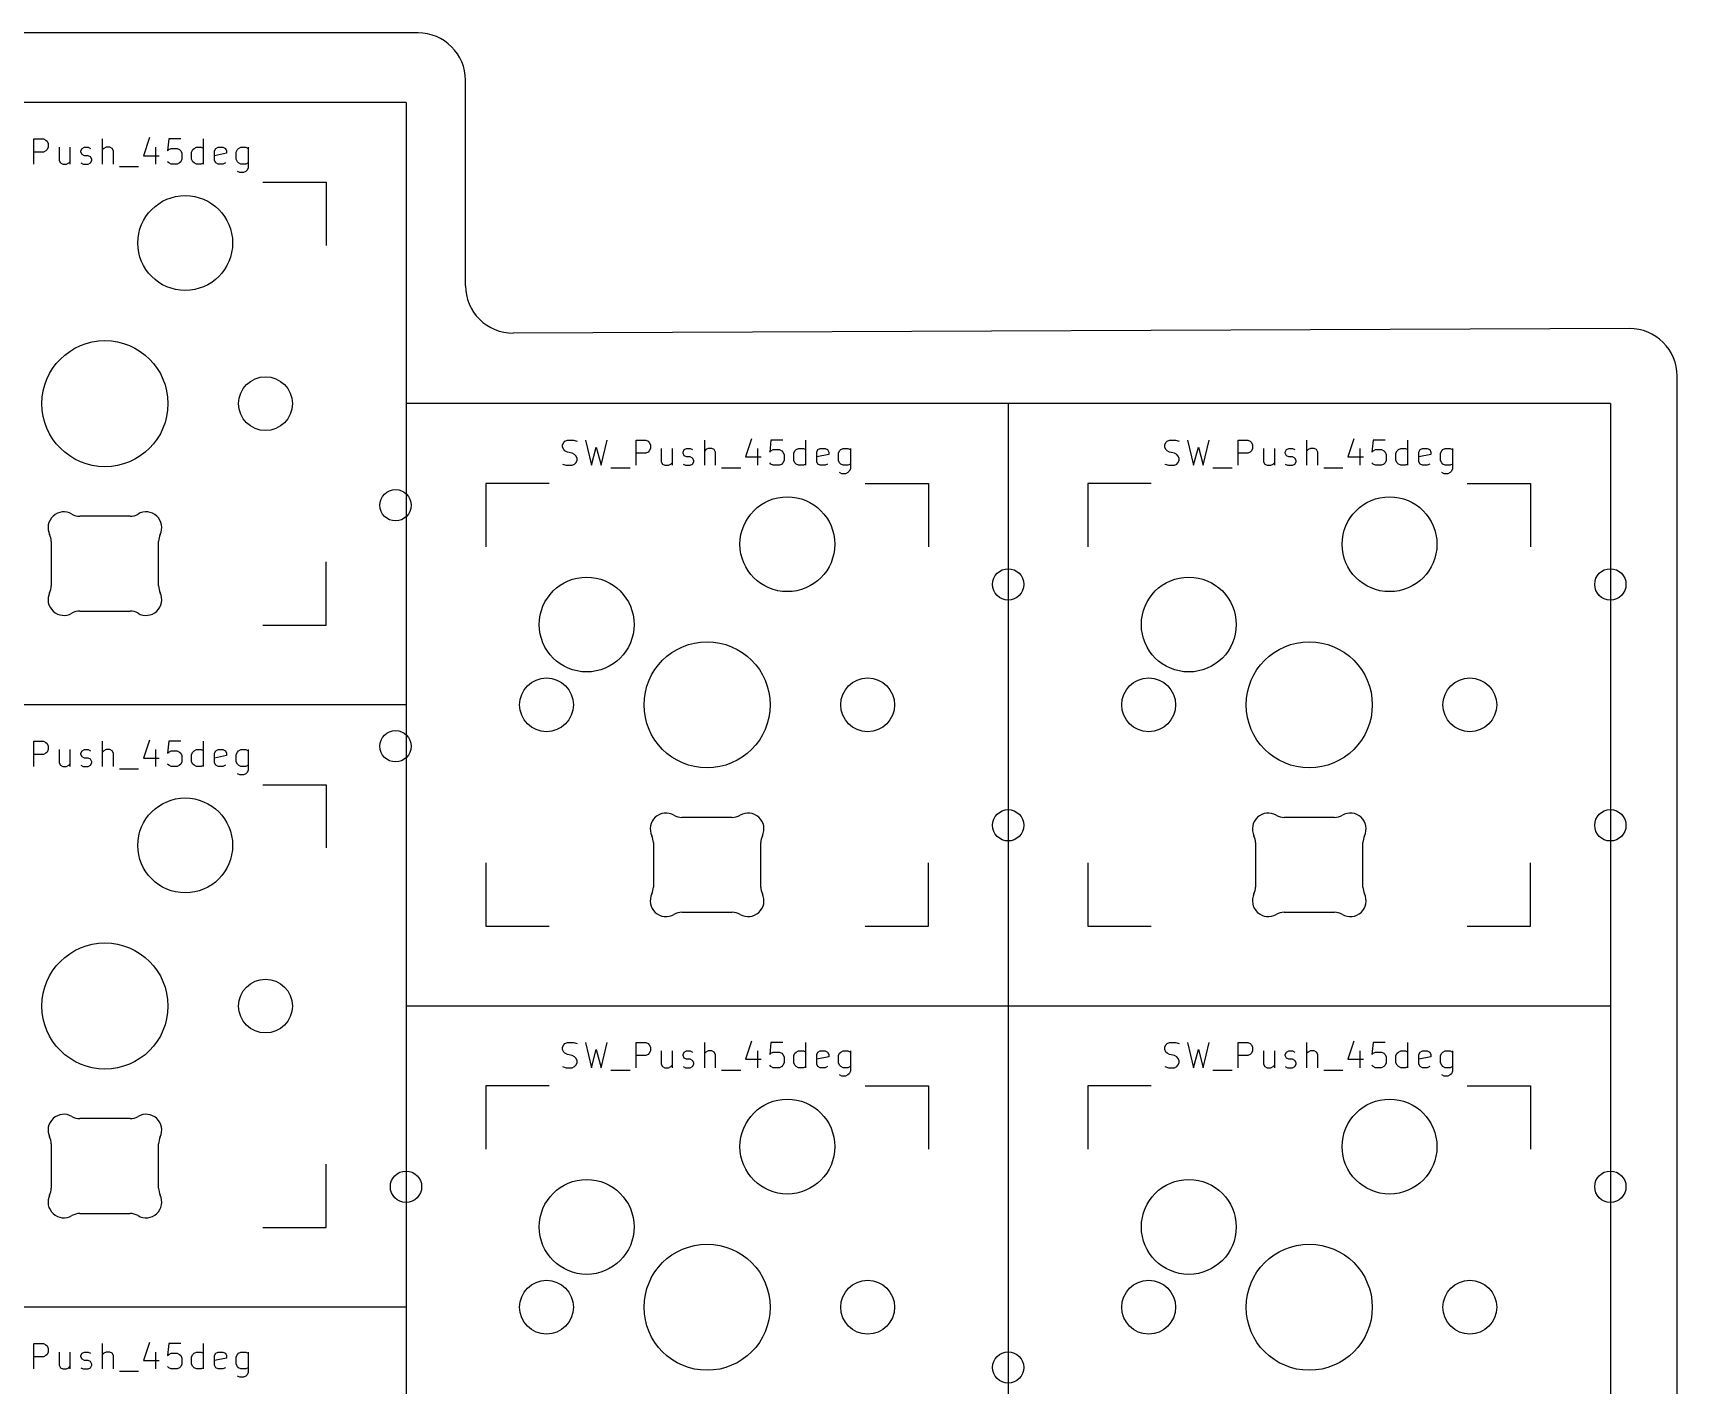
# Model space of a CAD drawing. Extents: x 9 to 292, y -476 to -359.
# Drawn here: x 240 to 292, y -408.4 to -365.7 of the extents above; entities that cross this region are included whole.
import ezdxf

# ---------------------------------------------------------------- set-up
doc = ezdxf.new("R2010")
doc.units = 0
doc.layers.add('BLACK', color=7, linetype='CONTINUOUS')

msp = doc.modelspace()

# ---------------------------------------------------------------- linework, layer by layer
at = {"layer": 'BLACK', "linetype": 'CONTINUOUS'}
for p, q in [((252.150135, -365.650112), (236.150135, -365.650111)), ((253.650135, -373.643985), (253.650135, -367.150111)), ((251.768885, -367.850112), (232.718885, -367.850112)), ((251.768885, -367.850112), (251.768885, -386.900112)), ((239.996265, -369.799907), (239.996265, -368.999907)), ((239.996265, -368.999907), (240.301027, -368.999907)), ((240.301027, -368.999907), (240.377217, -369.038002)), ((240.377217, -369.038002), (240.415312, -369.076097)), ((240.415312, -369.076097), (240.453408, -369.152288)), ((240.453408, -369.266573), (240.415312, -369.342764)), ((240.453408, -369.152288), (240.453408, -369.266573)), ((240.796265, -369.266573), (240.796265, -369.685621)), ((241.139122, -369.266573), (241.139122, -369.799907)), ((241.481979, -369.380859), (241.520075, -369.304669)), ((241.520075, -369.304669), (241.596265, -369.266573)), ((241.596265, -369.266573), (241.710551, -369.266573)), ((241.710551, -369.266573), (241.786741, -369.304669)), ((242.167694, -369.799907), (242.167694, -368.999907)), ((242.205789, -369.304669), (242.167694, -369.342764)), ((242.281979, -369.266573), (242.205789, -369.304669)), ((242.396265, -369.266573), (242.281979, -369.266573)), ((242.472456, -369.304669), (242.396265, -369.266573)), ((242.510551, -369.380859), (242.472456, -369.304669)), ((243.653409, -368.961812), (243.462932, -369.53324)), ((243.843885, -369.266573), (243.843885, -369.799907)), ((244.262933, -368.999907), (244.224837, -369.380859)), ((244.643885, -368.999907), (244.262933, -368.999907)), ((244.262933, -369.342764), (244.339123, -369.304669)), ((244.339123, -369.304669), (244.529599, -369.304669)), ((244.529599, -369.304669), (244.60579, -369.342764)), ((245.024838, -369.342764), (245.062933, -369.304669)), ((245.062933, -369.304669), (245.139123, -369.266573)), ((245.139123, -369.266573), (245.291504, -369.266573)), ((245.291504, -369.266573), (245.367695, -369.304669)), ((245.367695, -369.799907), (245.367695, -368.999907)), ((245.710552, -369.380859), (245.748648, -369.304669)), ((245.748648, -369.304669), (245.824838, -369.266573)), ((245.824838, -369.266573), (245.977219, -369.266573)), ((245.977219, -369.266573), (246.05341, -369.304669)), ((246.05341, -369.304669), (246.091505, -369.380859)), ((246.434362, -369.342764), (246.472457, -369.304669)), ((246.472457, -369.304669), (246.548647, -369.266573)), ((246.548647, -369.266573), (246.701028, -369.266573)), ((246.701028, -369.266573), (246.777219, -369.304669)), ((246.777219, -369.266573), (246.777219, -369.914192)), ((240.301027, -369.418954), (239.996265, -369.418954)), ((240.377217, -369.380859), (240.301027, -369.418954)), ((240.415312, -369.342764), (240.377217, -369.380859)), ((240.796265, -369.685621), (240.83436, -369.761812)), ((240.83436, -369.761812), (240.91055, -369.799907)), ((240.91055, -369.799907), (241.024836, -369.799907)), ((241.024836, -369.799907), (241.101027, -369.761812)), ((241.101027, -369.761812), (241.139122, -369.723716)), ((241.481979, -369.418954), (241.481979, -369.380859)), ((241.520075, -369.495145), (241.481979, -369.418954)), ((241.481979, -369.761812), (241.55817, -369.799907)), ((241.596265, -369.53324), (241.520075, -369.495145)), ((241.55817, -369.799907), (241.710551, -369.799907)), ((241.710551, -369.53324), (241.596265, -369.53324)), ((241.786741, -369.571335), (241.710551, -369.53324)), ((241.710551, -369.799907), (241.786741, -369.761812)), ((241.824837, -369.647526), (241.786741, -369.571335)), ((241.786741, -369.761812), (241.824837, -369.685621)), ((241.824837, -369.685621), (241.824837, -369.647526)), ((242.510551, -369.799907), (242.510551, -369.380859)), ((243.462932, -369.53324), (243.958171, -369.53324)), ((244.224837, -369.380859), (244.262933, -369.342764)), ((244.262933, -369.761812), (244.224837, -369.723716)), ((244.339123, -369.799907), (244.262933, -369.761812)), ((244.529599, -369.799907), (244.339123, -369.799907)), ((244.60579, -369.761812), (244.529599, -369.799907)), ((244.60579, -369.342764), (244.643885, -369.380859)), ((244.643885, -369.723716), (244.60579, -369.761812)), ((244.643885, -369.380859), (244.68198, -369.45705)), ((244.68198, -369.647526), (244.643885, -369.723716)), ((244.68198, -369.45705), (244.68198, -369.647526)), ((244.986742, -369.418954), (245.024838, -369.342764)), ((244.986742, -369.647526), (244.986742, -369.418954)), ((245.024838, -369.723716), (244.986742, -369.647526)), ((245.062933, -369.761812), (245.024838, -369.723716)), ((245.139123, -369.799907), (245.062933, -369.761812)), ((245.291504, -369.799907), (245.139123, -369.799907)), ((245.367695, -369.761812), (245.291504, -369.799907)), ((245.710552, -369.685621), (245.710552, -369.380859)), ((246.091505, -369.45705), (245.710552, -369.53324)), ((245.748648, -369.761812), (245.710552, -369.685621)), ((245.824838, -369.799907), (245.748648, -369.761812)), ((245.977219, -369.799907), (245.824838, -369.799907)), ((246.05341, -369.761812), (245.977219, -369.799907)), ((246.091505, -369.380859), (246.091505, -369.45705)), ((246.396266, -369.418954), (246.434362, -369.342764)), ((246.396266, -369.647526), (246.396266, -369.418954)), ((246.434362, -369.723716), (246.396266, -369.647526)), ((246.472457, -369.761812), (246.434362, -369.723716)), ((246.548647, -369.799907), (246.472457, -369.761812)), ((246.701028, -369.799907), (246.548647, -369.799907)), ((246.777219, -369.761812), (246.701028, -369.799907)), ((242.701028, -369.876097), (243.310551, -369.876097)), ((246.510552, -370.066573), (246.434362, -370.028478)), ((246.624838, -370.066573), (246.510552, -370.066573)), ((246.701028, -370.028478), (246.624838, -370.066573)), ((246.739124, -369.990383), (246.701028, -370.028478)), ((246.777219, -369.914192), (246.739124, -369.990383)), ((247.243884, -370.375112), (249.243885, -370.375112)), ((249.243885, -370.375112), (249.243885, -372.375113)), ((290.475271, -375), (255.156249, -375.143973)), ((291.981385, -454.150112), (291.981385, -376.499989)), ((251.768886, -377.375112), (251.768886, -396.425112)), ((270.818886, -377.375112), (251.768886, -377.375112)), ((270.818886, -377.375112), (270.818886, -396.425112)), ((270.818886, -377.375112), (270.818886, -396.425112)), ((289.868886, -377.375112), (270.818886, -377.375112)), ((289.868886, -377.375112), (289.868886, -396.425112)), ((256.722455, -378.677288), (256.760551, -378.601097)), ((256.722455, -378.753478), (256.722455, -378.677288)), ((256.760551, -378.601097), (256.798646, -378.563002)), ((256.798646, -378.563002), (256.874836, -378.524907)), ((256.874836, -378.524907), (257.065313, -378.524907)), ((257.065313, -378.524907), (257.179598, -378.563002)), ((257.446265, -378.524907), (257.636741, -379.324907)), ((257.941503, -379.324907), (258.13198, -378.524907)), ((259.046266, -379.324907), (259.046266, -378.524907)), ((259.046266, -378.524907), (259.351028, -378.524907)), ((259.351028, -378.524907), (259.427218, -378.563002)), ((259.427218, -378.563002), (259.465313, -378.601097)), ((259.465313, -378.601097), (259.503409, -378.677288)), ((259.503409, -378.677288), (259.503409, -378.791573)), ((261.217695, -379.324907), (261.217695, -378.524907)), ((262.70341, -378.486812), (262.512933, -379.05824)), ((263.312934, -378.524907), (263.274838, -378.905859)), ((263.693886, -378.524907), (263.312934, -378.524907)), ((264.417696, -379.324907), (264.417696, -378.524907)), ((275.772455, -378.677288), (275.810551, -378.601097)), ((275.772455, -378.753478), (275.772455, -378.677288)), ((275.810551, -378.601097), (275.848646, -378.563002)), ((275.848646, -378.563002), (275.924836, -378.524907)), ((275.924836, -378.524907), (276.115313, -378.524907)), ((276.115313, -378.524907), (276.229598, -378.563002)), ((276.496265, -378.524907), (276.686741, -379.324907)), ((276.991503, -379.324907), (277.18198, -378.524907)), ((278.096266, -379.324907), (278.096266, -378.524907)), ((278.096266, -378.524907), (278.401028, -378.524907)), ((278.401028, -378.524907), (278.477218, -378.563002)), ((278.477218, -378.563002), (278.515313, -378.601097)), ((278.515313, -378.601097), (278.553409, -378.677288)), ((278.553409, -378.677288), (278.553409, -378.791573)), ((280.267695, -379.324907), (280.267695, -378.524907)), ((281.75341, -378.486812), (281.562933, -379.05824)), ((282.362934, -378.524907), (282.324838, -378.905859)), ((282.743886, -378.524907), (282.362934, -378.524907)), ((283.467696, -379.324907), (283.467696, -378.524907)), ((256.760551, -378.829669), (256.722455, -378.753478)), ((256.798646, -378.867764), (256.760551, -378.829669)), ((256.874836, -378.905859), (256.798646, -378.867764)), ((257.027217, -378.943954), (256.874836, -378.905859)), ((257.103408, -378.98205), (257.027217, -378.943954)), ((257.141503, -379.020145), (257.103408, -378.98205)), ((257.179598, -379.096335), (257.141503, -379.020145)), ((257.141503, -379.248716), (257.179598, -379.172526)), ((257.179598, -379.172526), (257.179598, -379.096335)), ((257.636741, -379.324907), (257.789122, -378.753478)), ((257.789122, -378.753478), (257.941503, -379.324907)), ((259.351028, -378.943954), (259.046266, -378.943954)), ((259.427218, -378.905859), (259.351028, -378.943954)), ((259.465313, -378.867764), (259.427218, -378.905859)), ((259.503409, -378.791573), (259.465313, -378.867764)), ((259.846266, -378.791573), (259.846266, -379.210621)), ((260.189123, -378.791573), (260.189123, -379.324907)), ((260.53198, -378.905859), (260.570076, -378.829669)), ((260.53198, -378.943954), (260.53198, -378.905859)), ((260.570076, -379.020145), (260.53198, -378.943954)), ((260.570076, -378.829669), (260.646266, -378.791573)), ((260.646266, -379.05824), (260.570076, -379.020145)), ((260.646266, -378.791573), (260.760552, -378.791573)), ((260.760552, -379.05824), (260.646266, -379.05824)), ((260.760552, -378.791573), (260.836742, -378.829669)), ((260.836742, -379.096335), (260.760552, -379.05824)), ((260.874838, -379.172526), (260.836742, -379.096335)), ((260.874838, -379.210621), (260.874838, -379.172526)), ((261.25579, -378.829669), (261.217695, -378.867764)), ((261.33198, -378.791573), (261.25579, -378.829669)), ((261.446266, -378.791573), (261.33198, -378.791573)), ((261.522457, -378.829669), (261.446266, -378.791573)), ((261.560552, -378.905859), (261.522457, -378.829669)), ((261.560552, -379.324907), (261.560552, -378.905859)), ((262.512933, -379.05824), (263.008172, -379.05824)), ((262.893886, -378.791573), (262.893886, -379.324907)), ((263.274838, -378.905859), (263.312934, -378.867764)), ((263.312934, -378.867764), (263.389124, -378.829669)), ((263.389124, -378.829669), (263.5796, -378.829669)), ((263.5796, -378.829669), (263.655791, -378.867764)), ((263.655791, -378.867764), (263.693886, -378.905859)), ((263.693886, -378.905859), (263.731981, -378.98205)), ((263.731981, -379.172526), (263.693886, -379.248716)), ((263.731981, -378.98205), (263.731981, -379.172526)), ((264.036743, -378.943954), (264.074839, -378.867764)), ((264.036743, -379.172526), (264.036743, -378.943954)), ((264.074839, -379.248716), (264.036743, -379.172526)), ((264.074839, -378.867764), (264.112934, -378.829669)), ((264.112934, -378.829669), (264.189124, -378.791573)), ((264.189124, -378.791573), (264.341505, -378.791573)), ((264.341505, -378.791573), (264.417696, -378.829669)), ((264.760553, -378.905859), (264.798649, -378.829669)), ((264.760553, -379.210621), (264.760553, -378.905859)), ((265.141506, -378.98205), (264.760553, -379.05824)), ((264.798649, -378.829669), (264.874839, -378.791573)), ((264.874839, -378.791573), (265.02722, -378.791573)), ((265.02722, -378.791573), (265.103411, -378.829669)), ((265.103411, -378.829669), (265.141506, -378.905859)), ((265.141506, -378.905859), (265.141506, -378.98205)), ((265.446267, -378.943954), (265.484363, -378.867764)), ((265.446267, -379.172526), (265.446267, -378.943954)), ((265.484363, -379.248716), (265.446267, -379.172526)), ((265.484363, -378.867764), (265.522458, -378.829669)), ((265.522458, -378.829669), (265.598648, -378.791573)), ((265.598648, -378.791573), (265.751029, -378.791573)), ((265.751029, -378.791573), (265.82722, -378.829669)), ((265.82722, -378.791573), (265.82722, -379.439192)), ((275.810551, -378.829669), (275.772455, -378.753478)), ((275.848646, -378.867764), (275.810551, -378.829669)), ((275.924836, -378.905859), (275.848646, -378.867764)), ((276.077217, -378.943954), (275.924836, -378.905859)), ((276.153408, -378.98205), (276.077217, -378.943954)), ((276.191503, -379.020145), (276.153408, -378.98205)), ((276.229598, -379.096335), (276.191503, -379.020145)), ((276.191503, -379.248716), (276.229598, -379.172526)), ((276.229598, -379.172526), (276.229598, -379.096335)), ((276.686741, -379.324907), (276.839122, -378.753478)), ((276.839122, -378.753478), (276.991503, -379.324907)), ((278.401028, -378.943954), (278.096266, -378.943954)), ((278.477218, -378.905859), (278.401028, -378.943954)), ((278.515313, -378.867764), (278.477218, -378.905859)), ((278.553409, -378.791573), (278.515313, -378.867764)), ((278.896266, -378.791573), (278.896266, -379.210621)), ((279.239123, -378.791573), (279.239123, -379.324907)), ((279.58198, -378.905859), (279.620076, -378.829669)), ((279.58198, -378.943954), (279.58198, -378.905859)), ((279.620076, -379.020145), (279.58198, -378.943954)), ((279.620076, -378.829669), (279.696266, -378.791573)), ((279.696266, -379.05824), (279.620076, -379.020145)), ((279.696266, -378.791573), (279.810552, -378.791573)), ((279.810552, -379.05824), (279.696266, -379.05824)), ((279.810552, -378.791573), (279.886742, -378.829669)), ((279.886742, -379.096335), (279.810552, -379.05824)), ((279.924838, -379.172526), (279.886742, -379.096335)), ((279.924838, -379.210621), (279.924838, -379.172526)), ((280.30579, -378.829669), (280.267695, -378.867764)), ((280.38198, -378.791573), (280.30579, -378.829669)), ((280.496266, -378.791573), (280.38198, -378.791573)), ((280.572457, -378.829669), (280.496266, -378.791573)), ((280.610552, -378.905859), (280.572457, -378.829669)), ((280.610552, -379.324907), (280.610552, -378.905859)), ((281.562933, -379.05824), (282.058172, -379.05824)), ((281.943886, -378.791573), (281.943886, -379.324907)), ((282.324838, -378.905859), (282.362934, -378.867764)), ((282.362934, -378.867764), (282.439124, -378.829669)), ((282.439124, -378.829669), (282.6296, -378.829669)), ((282.6296, -378.829669), (282.705791, -378.867764)), ((282.705791, -378.867764), (282.743886, -378.905859)), ((282.743886, -378.905859), (282.781981, -378.98205)), ((282.781981, -379.172526), (282.743886, -379.248716)), ((282.781981, -378.98205), (282.781981, -379.172526)), ((283.086743, -378.943954), (283.124839, -378.867764)), ((283.086743, -379.172526), (283.086743, -378.943954)), ((283.124839, -379.248716), (283.086743, -379.172526)), ((283.124839, -378.867764), (283.162934, -378.829669)), ((283.162934, -378.829669), (283.239124, -378.791573)), ((283.239124, -378.791573), (283.391505, -378.791573)), ((283.391505, -378.791573), (283.467696, -378.829669)), ((283.810553, -378.905859), (283.848649, -378.829669)), ((283.810553, -379.210621), (283.810553, -378.905859)), ((284.191506, -378.98205), (283.810553, -379.05824)), ((283.848649, -378.829669), (283.924839, -378.791573)), ((283.924839, -378.791573), (284.07722, -378.791573)), ((284.07722, -378.791573), (284.153411, -378.829669)), ((284.153411, -378.829669), (284.191506, -378.905859)), ((284.191506, -378.905859), (284.191506, -378.98205)), ((284.496267, -378.943954), (284.534363, -378.867764)), ((284.496267, -379.172526), (284.496267, -378.943954)), ((284.534363, -379.248716), (284.496267, -379.172526)), ((284.534363, -378.867764), (284.572458, -378.829669)), ((284.572458, -378.829669), (284.648648, -378.791573)), ((284.648648, -378.791573), (284.801029, -378.791573)), ((284.801029, -378.791573), (284.87722, -378.829669)), ((284.87722, -378.791573), (284.87722, -379.439192)), ((256.722455, -379.286812), (256.836741, -379.324907)), ((256.836741, -379.324907), (257.027217, -379.324907)), ((257.027217, -379.324907), (257.103408, -379.286812)), ((257.103408, -379.286812), (257.141503, -379.248716)), ((258.246266, -379.401097), (258.855789, -379.401097)), ((259.846266, -379.210621), (259.884361, -379.286812)), ((259.884361, -379.286812), (259.960551, -379.324907)), ((259.960551, -379.324907), (260.074837, -379.324907)), ((260.074837, -379.324907), (260.151028, -379.286812)), ((260.151028, -379.286812), (260.189123, -379.248716)), ((260.53198, -379.286812), (260.608171, -379.324907)), ((260.608171, -379.324907), (260.760552, -379.324907)), ((260.760552, -379.324907), (260.836742, -379.286812)), ((260.836742, -379.286812), (260.874838, -379.210621)), ((261.751029, -379.401097), (262.360552, -379.401097)), ((263.312934, -379.286812), (263.274838, -379.248716)), ((263.389124, -379.324907), (263.312934, -379.286812)), ((263.5796, -379.324907), (263.389124, -379.324907)), ((263.655791, -379.286812), (263.5796, -379.324907)), ((263.693886, -379.248716), (263.655791, -379.286812)), ((264.112934, -379.286812), (264.074839, -379.248716)), ((264.189124, -379.324907), (264.112934, -379.286812)), ((264.341505, -379.324907), (264.189124, -379.324907)), ((264.417696, -379.286812), (264.341505, -379.324907)), ((264.798649, -379.286812), (264.760553, -379.210621)), ((264.874839, -379.324907), (264.798649, -379.286812)), ((265.02722, -379.324907), (264.874839, -379.324907)), ((265.103411, -379.286812), (265.02722, -379.324907)), ((265.522458, -379.286812), (265.484363, -379.248716)), ((265.560553, -379.591573), (265.484363, -379.553478)), ((265.598648, -379.324907), (265.522458, -379.286812)), ((265.674839, -379.591573), (265.560553, -379.591573)), ((265.751029, -379.324907), (265.598648, -379.324907)), ((265.751029, -379.553478), (265.674839, -379.591573)), ((265.82722, -379.286812), (265.751029, -379.324907)), ((265.789125, -379.515383), (265.751029, -379.553478)), ((265.82722, -379.439192), (265.789125, -379.515383)), ((275.772455, -379.286812), (275.886741, -379.324907)), ((275.886741, -379.324907), (276.077217, -379.324907)), ((276.077217, -379.324907), (276.153408, -379.286812)), ((276.153408, -379.286812), (276.191503, -379.248716)), ((277.296266, -379.401097), (277.905789, -379.401097)), ((278.896266, -379.210621), (278.934361, -379.286812)), ((278.934361, -379.286812), (279.010551, -379.324907)), ((279.010551, -379.324907), (279.124837, -379.324907)), ((279.124837, -379.324907), (279.201028, -379.286812)), ((279.201028, -379.286812), (279.239123, -379.248716)), ((279.58198, -379.286812), (279.658171, -379.324907)), ((279.658171, -379.324907), (279.810552, -379.324907)), ((279.810552, -379.324907), (279.886742, -379.286812)), ((279.886742, -379.286812), (279.924838, -379.210621)), ((280.801029, -379.401097), (281.410552, -379.401097)), ((282.362934, -379.286812), (282.324838, -379.248716)), ((282.439124, -379.324907), (282.362934, -379.286812)), ((282.6296, -379.324907), (282.439124, -379.324907)), ((282.705791, -379.286812), (282.6296, -379.324907)), ((282.743886, -379.248716), (282.705791, -379.286812)), ((283.162934, -379.286812), (283.124839, -379.248716)), ((283.239124, -379.324907), (283.162934, -379.286812)), ((283.391505, -379.324907), (283.239124, -379.324907)), ((283.467696, -379.286812), (283.391505, -379.324907)), ((283.848649, -379.286812), (283.810553, -379.210621)), ((283.924839, -379.324907), (283.848649, -379.286812)), ((284.07722, -379.324907), (283.924839, -379.324907)), ((284.153411, -379.286812), (284.07722, -379.324907)), ((284.572458, -379.286812), (284.534363, -379.248716)), ((284.610553, -379.591573), (284.534363, -379.553478)), ((284.648648, -379.324907), (284.572458, -379.286812)), ((284.724839, -379.591573), (284.610553, -379.591573)), ((284.801029, -379.324907), (284.648648, -379.324907)), ((284.801029, -379.553478), (284.724839, -379.591573)), ((284.87722, -379.286812), (284.801029, -379.324907)), ((284.839125, -379.515383), (284.801029, -379.553478)), ((284.87722, -379.439192), (284.839125, -379.515383)), ((254.293886, -379.900112), (254.293886, -381.900113)), ((256.293887, -379.900112), (254.293886, -379.900112)), ((266.293885, -379.900112), (268.293886, -379.900112)), ((268.293886, -379.900112), (268.293886, -381.900113)), ((273.343886, -379.900112), (273.343886, -381.900113)), ((275.343887, -379.900112), (273.343886, -379.900112)), ((285.343885, -379.900112), (287.343886, -379.900112)), ((287.343886, -379.900112), (287.343886, -381.900113)), ((243.038338, -380.935113), (241.449434, -380.935113)), ((240.543887, -381.732271), (240.543887, -383.137955)), ((243.943885, -383.137955), (243.943885, -381.732271)), ((249.243885, -384.375112), (249.243885, -382.375111)), ((241.449433, -383.935112), (243.038338, -383.935112)), ((247.243884, -384.375112), (249.243885, -384.375112)), ((251.768885, -386.900112), (232.718885, -386.900112)), ((251.768886, -386.900112), (232.718886, -386.900112)), ((251.768886, -386.900112), (251.768886, -405.950112)), ((243.65341, -388.011812), (243.462933, -388.58324)), ((239.996266, -388.849907), (239.996266, -388.049907)), ((239.996266, -388.049907), (240.301028, -388.049907)), ((240.301028, -388.468954), (239.996266, -388.468954)), ((240.301028, -388.049907), (240.377218, -388.088002)), ((240.377218, -388.430859), (240.301028, -388.468954)), ((240.377218, -388.088002), (240.415313, -388.126097)), ((240.415313, -388.392764), (240.377218, -388.430859)), ((240.415313, -388.126097), (240.453409, -388.202288)), ((240.453409, -388.316573), (240.415313, -388.392764)), ((240.453409, -388.202288), (240.453409, -388.316573)), ((240.796266, -388.316573), (240.796266, -388.735621)), ((241.139123, -388.316573), (241.139123, -388.849907)), ((241.48198, -388.430859), (241.520076, -388.354669)), ((241.48198, -388.468954), (241.48198, -388.430859)), ((241.520076, -388.545145), (241.48198, -388.468954)), ((241.520076, -388.354669), (241.596266, -388.316573)), ((241.596266, -388.58324), (241.520076, -388.545145)), ((241.596266, -388.316573), (241.710552, -388.316573)), ((241.710552, -388.316573), (241.786742, -388.354669)), ((242.167695, -388.849907), (242.167695, -388.049907)), ((242.20579, -388.354669), (242.167695, -388.392764)), ((242.28198, -388.316573), (242.20579, -388.354669)), ((242.396266, -388.316573), (242.28198, -388.316573)), ((242.472457, -388.354669), (242.396266, -388.316573)), ((242.510552, -388.430859), (242.472457, -388.354669)), ((242.510552, -388.849907), (242.510552, -388.430859)), ((243.843886, -388.316573), (243.843886, -388.849907)), ((244.262934, -388.049907), (244.224838, -388.430859)), ((244.224838, -388.430859), (244.262934, -388.392764)), ((244.643886, -388.049907), (244.262934, -388.049907)), ((244.262934, -388.392764), (244.339124, -388.354669)), ((244.339124, -388.354669), (244.5296, -388.354669)), ((244.5296, -388.354669), (244.605791, -388.392764)), ((244.605791, -388.392764), (244.643886, -388.430859)), ((244.643886, -388.430859), (244.681981, -388.50705)), ((244.681981, -388.50705), (244.681981, -388.697526)), ((244.986743, -388.468954), (245.024839, -388.392764)), ((244.986743, -388.697526), (244.986743, -388.468954)), ((245.024839, -388.392764), (245.062934, -388.354669)), ((245.062934, -388.354669), (245.139124, -388.316573)), ((245.139124, -388.316573), (245.291505, -388.316573)), ((245.291505, -388.316573), (245.367696, -388.354669)), ((245.367696, -388.849907), (245.367696, -388.049907)), ((245.710553, -388.430859), (245.748649, -388.354669)), ((245.710553, -388.735621), (245.710553, -388.430859)), ((246.091506, -388.50705), (245.710553, -388.58324)), ((245.748649, -388.354669), (245.824839, -388.316573)), ((245.824839, -388.316573), (245.97722, -388.316573)), ((245.97722, -388.316573), (246.053411, -388.354669)), ((246.053411, -388.354669), (246.091506, -388.430859)), ((246.091506, -388.430859), (246.091506, -388.50705)), ((246.396267, -388.468954), (246.434363, -388.392764)), ((246.396267, -388.697526), (246.396267, -388.468954)), ((246.434363, -388.392764), (246.472458, -388.354669)), ((246.472458, -388.354669), (246.548648, -388.316573)), ((246.548648, -388.316573), (246.701029, -388.316573)), ((246.701029, -388.316573), (246.77722, -388.354669)), ((246.77722, -388.316573), (246.77722, -388.964192)), ((240.796266, -388.735621), (240.834361, -388.811812)), ((240.834361, -388.811812), (240.910551, -388.849907)), ((240.910551, -388.849907), (241.024837, -388.849907)), ((241.024837, -388.849907), (241.101028, -388.811812)), ((241.101028, -388.811812), (241.139123, -388.773716)), ((241.48198, -388.811812), (241.558171, -388.849907)), ((241.558171, -388.849907), (241.710552, -388.849907)), ((241.710552, -388.58324), (241.596266, -388.58324)), ((241.786742, -388.621335), (241.710552, -388.58324)), ((241.710552, -388.849907), (241.786742, -388.811812)), ((241.824838, -388.697526), (241.786742, -388.621335)), ((241.786742, -388.811812), (241.824838, -388.735621)), ((241.824838, -388.735621), (241.824838, -388.697526)), ((242.701029, -388.926097), (243.310552, -388.926097)), ((243.462933, -388.58324), (243.958172, -388.58324)), ((244.262934, -388.811812), (244.224838, -388.773716)), ((244.339124, -388.849907), (244.262934, -388.811812)), ((244.5296, -388.849907), (244.339124, -388.849907)), ((244.605791, -388.811812), (244.5296, -388.849907)), ((244.643886, -388.773716), (244.605791, -388.811812)), ((244.681981, -388.697526), (244.643886, -388.773716)), ((245.024839, -388.773716), (244.986743, -388.697526)), ((245.062934, -388.811812), (245.024839, -388.773716)), ((245.139124, -388.849907), (245.062934, -388.811812)), ((245.291505, -388.849907), (245.139124, -388.849907)), ((245.367696, -388.811812), (245.291505, -388.849907)), ((245.748649, -388.811812), (245.710553, -388.735621)), ((245.824839, -388.849907), (245.748649, -388.811812)), ((245.97722, -388.849907), (245.824839, -388.849907)), ((246.053411, -388.811812), (245.97722, -388.849907)), ((246.434363, -388.773716), (246.396267, -388.697526)), ((246.472458, -388.811812), (246.434363, -388.773716)), ((246.510553, -389.116573), (246.434363, -389.078478)), ((246.548648, -388.849907), (246.472458, -388.811812)), ((246.701029, -388.849907), (246.548648, -388.849907)), ((246.701029, -389.078478), (246.624839, -389.116573)), ((246.77722, -388.811812), (246.701029, -388.849907)), ((246.739125, -389.040383), (246.701029, -389.078478)), ((246.77722, -388.964192), (246.739125, -389.040383)), ((246.624839, -389.116573), (246.510553, -389.116573)), ((247.243885, -389.425112), (249.243886, -389.425112)), ((249.243886, -389.425112), (249.243886, -391.425113)), ((262.088337, -390.460113), (260.499433, -390.460113)), ((281.138337, -390.460113), (279.549433, -390.460113)), ((259.593886, -391.257271), (259.593886, -392.662955)), ((262.993884, -392.662955), (262.993884, -391.257271)), ((278.643886, -391.257271), (278.643886, -392.662955)), ((282.043884, -392.662955), (282.043884, -391.257271)), ((254.293886, -391.900111), (254.293886, -393.900112)), ((268.293886, -393.900112), (268.293886, -391.900111)), ((273.343886, -391.900111), (273.343886, -393.900112)), ((287.343886, -393.900112), (287.343886, -391.900111)), ((260.499432, -393.460112), (262.088337, -393.460112)), ((279.549432, -393.460112), (281.138337, -393.460112)), ((254.293886, -393.900112), (256.293887, -393.900112)), ((266.293885, -393.900112), (268.293886, -393.900112)), ((273.343886, -393.900112), (275.343887, -393.900112)), ((285.343885, -393.900112), (287.343886, -393.900112)), ((251.768885, -396.425112), (251.768885, -415.475112)), ((270.818885, -396.425112), (251.768885, -396.425112)), ((270.818886, -396.425112), (251.768886, -396.425112)), ((270.818885, -396.425112), (270.818885, -415.475112)), ((270.818886, -396.425111), (270.818886, -415.475111)), ((289.868886, -396.425111), (270.818886, -396.425111)), ((289.868886, -396.425112), (270.818886, -396.425112)), ((289.868886, -396.425111), (289.868886, -415.475111)), ((256.722454, -397.727288), (256.76055, -397.651097)), ((256.722454, -397.803478), (256.722454, -397.727288)), ((256.76055, -397.879669), (256.722454, -397.803478)), ((256.76055, -397.651097), (256.798645, -397.613002)), ((256.798645, -397.917764), (256.76055, -397.879669)), ((256.798645, -397.613002), (256.874835, -397.574907)), ((256.874835, -397.955859), (256.798645, -397.917764)), ((256.874835, -397.574907), (257.065312, -397.574907)), ((257.065312, -397.574907), (257.179597, -397.613002)), ((257.446264, -397.574907), (257.63674, -398.374907)), ((257.63674, -398.374907), (257.789121, -397.803478)), ((257.789121, -397.803478), (257.941502, -398.374907)), ((257.941502, -398.374907), (258.131979, -397.574907)), ((259.046265, -398.374907), (259.046265, -397.574907)), ((259.046265, -397.574907), (259.351027, -397.574907)), ((259.351027, -397.574907), (259.427217, -397.613002)), ((259.427217, -397.613002), (259.465312, -397.651097)), ((259.465312, -397.917764), (259.427217, -397.955859)), ((259.465312, -397.651097), (259.503408, -397.727288)), ((259.503408, -397.841573), (259.465312, -397.917764)), ((259.503408, -397.727288), (259.503408, -397.841573)), ((259.846265, -397.841573), (259.846265, -398.260621)), ((260.189122, -397.841573), (260.189122, -398.374907)), ((260.531979, -397.955859), (260.570075, -397.879669)), ((260.570075, -397.879669), (260.646265, -397.841573)), ((260.646265, -397.841573), (260.760551, -397.841573)), ((260.760551, -397.841573), (260.836741, -397.879669)), ((261.217694, -398.374907), (261.217694, -397.574907)), ((261.255789, -397.879669), (261.217694, -397.917764)), ((261.331979, -397.841573), (261.255789, -397.879669)), ((261.446265, -397.841573), (261.331979, -397.841573)), ((261.522456, -397.879669), (261.446265, -397.841573)), ((261.560551, -397.955859), (261.522456, -397.879669)), ((262.703409, -397.536812), (262.512932, -398.10824)), ((262.893885, -397.841573), (262.893885, -398.374907)), ((263.312933, -397.574907), (263.274837, -397.955859)), ((263.274837, -397.955859), (263.312933, -397.917764)), ((263.693885, -397.574907), (263.312933, -397.574907)), ((263.312933, -397.917764), (263.389123, -397.879669)), ((263.389123, -397.879669), (263.579599, -397.879669)), ((263.579599, -397.879669), (263.65579, -397.917764)), ((263.65579, -397.917764), (263.693885, -397.955859)), ((264.036742, -397.993954), (264.074838, -397.917764)), ((264.074838, -397.917764), (264.112933, -397.879669)), ((264.112933, -397.879669), (264.189123, -397.841573)), ((264.189123, -397.841573), (264.341504, -397.841573)), ((264.341504, -397.841573), (264.417695, -397.879669)), ((264.417695, -398.374907), (264.417695, -397.574907)), ((264.760552, -397.955859), (264.798648, -397.879669)), ((264.798648, -397.879669), (264.874838, -397.841573)), ((264.874838, -397.841573), (265.027219, -397.841573)), ((265.027219, -397.841573), (265.10341, -397.879669)), ((265.10341, -397.879669), (265.141505, -397.955859)), ((265.446266, -397.993954), (265.484362, -397.917764)), ((265.484362, -397.917764), (265.522457, -397.879669)), ((265.522457, -397.879669), (265.598647, -397.841573)), ((265.598647, -397.841573), (265.751028, -397.841573)), ((265.751028, -397.841573), (265.827219, -397.879669)), ((265.827219, -397.841573), (265.827219, -398.489192)), ((275.772455, -397.727287), (275.810551, -397.651096)), ((275.772455, -397.803477), (275.772455, -397.727287)), ((275.810551, -397.879668), (275.772455, -397.803477)), ((275.810551, -397.651096), (275.848646, -397.613001)), ((275.848646, -397.917763), (275.810551, -397.879668)), ((275.848646, -397.613001), (275.924836, -397.574906)), ((275.924836, -397.955858), (275.848646, -397.917763)), ((275.924836, -397.574906), (276.115313, -397.574906)), ((276.115313, -397.574906), (276.229598, -397.613001)), ((276.496265, -397.574906), (276.686741, -398.374906)), ((276.686741, -398.374906), (276.839122, -397.803477)), ((276.839122, -397.803477), (276.991503, -398.374906)), ((276.991503, -398.374906), (277.18198, -397.574906)), ((278.096266, -398.374906), (278.096266, -397.574906)), ((278.096266, -397.574906), (278.401028, -397.574906)), ((278.401028, -397.574906), (278.477218, -397.613001)), ((278.477218, -397.613001), (278.515313, -397.651096)), ((278.515313, -397.917763), (278.477218, -397.955858)), ((278.515313, -397.651096), (278.553409, -397.727287)), ((278.553409, -397.841572), (278.515313, -397.917763)), ((278.553409, -397.727287), (278.553409, -397.841572)), ((278.896266, -397.841572), (278.896266, -398.26062)), ((279.239123, -397.841572), (279.239123, -398.374906)), ((279.58198, -397.955858), (279.620076, -397.879668)), ((279.620076, -397.879668), (279.696266, -397.841572)), ((279.696266, -397.841572), (279.810552, -397.841572)), ((279.810552, -397.841572), (279.886742, -397.879668)), ((280.267695, -398.374906), (280.267695, -397.574906)), ((280.30579, -397.879668), (280.267695, -397.917763)), ((280.38198, -397.841572), (280.30579, -397.879668)), ((280.496266, -397.841572), (280.38198, -397.841572)), ((280.572457, -397.879668), (280.496266, -397.841572)), ((280.610552, -397.955858), (280.572457, -397.879668)), ((281.75341, -397.536811), (281.562933, -398.108239)), ((281.943886, -397.841572), (281.943886, -398.374906)), ((282.362934, -397.574906), (282.324838, -397.955858)), ((282.324838, -397.955858), (282.362934, -397.917763)), ((282.743886, -397.574906), (282.362934, -397.574906)), ((282.362934, -397.917763), (282.439124, -397.879668)), ((282.439124, -397.879668), (282.6296, -397.879668)), ((282.6296, -397.879668), (282.705791, -397.917763)), ((282.705791, -397.917763), (282.743886, -397.955858)), ((283.086743, -397.993953), (283.124839, -397.917763)), ((283.124839, -397.917763), (283.162934, -397.879668)), ((283.162934, -397.879668), (283.239124, -397.841572)), ((283.239124, -397.841572), (283.391505, -397.841572)), ((283.391505, -397.841572), (283.467696, -397.879668)), ((283.467696, -398.374906), (283.467696, -397.574906)), ((283.810553, -397.955858), (283.848649, -397.879668)), ((283.848649, -397.879668), (283.924839, -397.841572)), ((283.924839, -397.841572), (284.07722, -397.841572)), ((284.07722, -397.841572), (284.153411, -397.879668)), ((284.153411, -397.879668), (284.191506, -397.955858)), ((284.496267, -397.993953), (284.534363, -397.917763)), ((284.534363, -397.917763), (284.572458, -397.879668)), ((284.572458, -397.879668), (284.648648, -397.841572)), ((284.648648, -397.841572), (284.801029, -397.841572)), ((284.801029, -397.841572), (284.87722, -397.879668)), ((284.87722, -397.841572), (284.87722, -398.489191)), ((256.722454, -398.336812), (256.83674, -398.374907)), ((256.83674, -398.374907), (257.027216, -398.374907)), ((257.027216, -397.993954), (256.874835, -397.955859)), ((257.103407, -398.03205), (257.027216, -397.993954)), ((257.027216, -398.374907), (257.103407, -398.336812)), ((257.141502, -398.070145), (257.103407, -398.03205)), ((257.103407, -398.336812), (257.141502, -398.298716)), ((257.179597, -398.146335), (257.141502, -398.070145)), ((257.141502, -398.298716), (257.179597, -398.222526)), ((257.179597, -398.222526), (257.179597, -398.146335)), ((259.351027, -397.993954), (259.046265, -397.993954)), ((259.427217, -397.955859), (259.351027, -397.993954)), ((259.846265, -398.260621), (259.88436, -398.336812)), ((259.88436, -398.336812), (259.96055, -398.374907)), ((259.96055, -398.374907), (260.074836, -398.374907)), ((260.074836, -398.374907), (260.151027, -398.336812)), ((260.151027, -398.336812), (260.189122, -398.298716)), ((260.531979, -397.993954), (260.531979, -397.955859)), ((260.570075, -398.070145), (260.531979, -397.993954)), ((260.531979, -398.336812), (260.60817, -398.374907)), ((260.646265, -398.10824), (260.570075, -398.070145)), ((260.60817, -398.374907), (260.760551, -398.374907)), ((260.760551, -398.10824), (260.646265, -398.10824)), ((260.836741, -398.146335), (260.760551, -398.10824)), ((260.760551, -398.374907), (260.836741, -398.336812)), ((260.874837, -398.222526), (260.836741, -398.146335)), ((260.836741, -398.336812), (260.874837, -398.260621)), ((260.874837, -398.260621), (260.874837, -398.222526)), ((261.560551, -398.374907), (261.560551, -397.955859)), ((262.512932, -398.10824), (263.008171, -398.10824)), ((263.312933, -398.336812), (263.274837, -398.298716)), ((263.389123, -398.374907), (263.312933, -398.336812)), ((263.579599, -398.374907), (263.389123, -398.374907)), ((263.65579, -398.336812), (263.579599, -398.374907)), ((263.693885, -398.298716), (263.65579, -398.336812)), ((263.693885, -397.955859), (263.73198, -398.03205)), ((263.73198, -398.222526), (263.693885, -398.298716)), ((263.73198, -398.03205), (263.73198, -398.222526)), ((264.036742, -398.222526), (264.036742, -397.993954)), ((264.074838, -398.298716), (264.036742, -398.222526)), ((264.112933, -398.336812), (264.074838, -398.298716)), ((264.189123, -398.374907), (264.112933, -398.336812)), ((264.341504, -398.374907), (264.189123, -398.374907)), ((264.417695, -398.336812), (264.341504, -398.374907)), ((264.760552, -398.260621), (264.760552, -397.955859)), ((265.141505, -398.03205), (264.760552, -398.10824)), ((264.798648, -398.336812), (264.760552, -398.260621)), ((264.874838, -398.374907), (264.798648, -398.336812)), ((265.027219, -398.374907), (264.874838, -398.374907)), ((265.10341, -398.336812), (265.027219, -398.374907)), ((265.141505, -397.955859), (265.141505, -398.03205)), ((265.446266, -398.222526), (265.446266, -397.993954)), ((265.484362, -398.298716), (265.446266, -398.222526)), ((265.522457, -398.336812), (265.484362, -398.298716)), ((265.598647, -398.374907), (265.522457, -398.336812)), ((265.751028, -398.374907), (265.598647, -398.374907)), ((265.827219, -398.336812), (265.751028, -398.374907)), ((275.772455, -398.336811), (275.886741, -398.374906)), ((275.886741, -398.374906), (276.077217, -398.374906)), ((276.077217, -397.993953), (275.924836, -397.955858)), ((276.153408, -398.032049), (276.077217, -397.993953)), ((276.077217, -398.374906), (276.153408, -398.336811)), ((276.191503, -398.070144), (276.153408, -398.032049)), ((276.153408, -398.336811), (276.191503, -398.298715)), ((276.229598, -398.146334), (276.191503, -398.070144)), ((276.191503, -398.298715), (276.229598, -398.222525)), ((276.229598, -398.222525), (276.229598, -398.146334)), ((278.401028, -397.993953), (278.096266, -397.993953)), ((278.477218, -397.955858), (278.401028, -397.993953)), ((278.896266, -398.26062), (278.934361, -398.336811)), ((278.934361, -398.336811), (279.010551, -398.374906)), ((279.010551, -398.374906), (279.124837, -398.374906)), ((279.124837, -398.374906), (279.201028, -398.336811)), ((279.201028, -398.336811), (279.239123, -398.298715)), ((279.58198, -397.993953), (279.58198, -397.955858)), ((279.620076, -398.070144), (279.58198, -397.993953)), ((279.58198, -398.336811), (279.658171, -398.374906)), ((279.696266, -398.108239), (279.620076, -398.070144)), ((279.658171, -398.374906), (279.810552, -398.374906)), ((279.810552, -398.108239), (279.696266, -398.108239)), ((279.886742, -398.146334), (279.810552, -398.108239)), ((279.810552, -398.374906), (279.886742, -398.336811)), ((279.924838, -398.222525), (279.886742, -398.146334)), ((279.886742, -398.336811), (279.924838, -398.26062)), ((279.924838, -398.26062), (279.924838, -398.222525)), ((280.610552, -398.374906), (280.610552, -397.955858)), ((281.562933, -398.108239), (282.058172, -398.108239)), ((282.362934, -398.336811), (282.324838, -398.298715)), ((282.439124, -398.374906), (282.362934, -398.336811)), ((282.6296, -398.374906), (282.439124, -398.374906)), ((282.705791, -398.336811), (282.6296, -398.374906)), ((282.743886, -398.298715), (282.705791, -398.336811)), ((282.743886, -397.955858), (282.781981, -398.032049)), ((282.781981, -398.222525), (282.743886, -398.298715)), ((282.781981, -398.032049), (282.781981, -398.222525)), ((283.086743, -398.222525), (283.086743, -397.993953)), ((283.124839, -398.298715), (283.086743, -398.222525)), ((283.162934, -398.336811), (283.124839, -398.298715)), ((283.239124, -398.374906), (283.162934, -398.336811)), ((283.391505, -398.374906), (283.239124, -398.374906)), ((283.467696, -398.336811), (283.391505, -398.374906)), ((283.810553, -398.26062), (283.810553, -397.955858)), ((284.191506, -398.032049), (283.810553, -398.108239)), ((283.848649, -398.336811), (283.810553, -398.26062)), ((283.924839, -398.374906), (283.848649, -398.336811)), ((284.07722, -398.374906), (283.924839, -398.374906)), ((284.153411, -398.336811), (284.07722, -398.374906)), ((284.191506, -397.955858), (284.191506, -398.032049)), ((284.496267, -398.222525), (284.496267, -397.993953)), ((284.534363, -398.298715), (284.496267, -398.222525)), ((284.572458, -398.336811), (284.534363, -398.298715)), ((284.648648, -398.374906), (284.572458, -398.336811)), ((284.801029, -398.374906), (284.648648, -398.374906)), ((284.87722, -398.336811), (284.801029, -398.374906)), ((254.293885, -398.950112), (254.293885, -400.950113)), ((256.293886, -398.950112), (254.293885, -398.950112)), ((258.246265, -398.451097), (258.855788, -398.451097)), ((261.751028, -398.451097), (262.360551, -398.451097)), ((265.560552, -398.641573), (265.484362, -398.603478)), ((265.674838, -398.641573), (265.560552, -398.641573)), ((265.751028, -398.603478), (265.674838, -398.641573)), ((265.789124, -398.565383), (265.751028, -398.603478)), ((265.827219, -398.489192), (265.789124, -398.565383)), ((266.293884, -398.950112), (268.293885, -398.950112)), ((268.293885, -398.950112), (268.293885, -400.950113)), ((273.343886, -398.950111), (273.343886, -400.950112)), ((275.343887, -398.950111), (273.343886, -398.950111)), ((277.296266, -398.451096), (277.905789, -398.451096)), ((280.801029, -398.451096), (281.410552, -398.451096)), ((284.610553, -398.641572), (284.534363, -398.603477)), ((284.724839, -398.641572), (284.610553, -398.641572)), ((284.801029, -398.603477), (284.724839, -398.641572)), ((284.839125, -398.565382), (284.801029, -398.603477)), ((284.87722, -398.489191), (284.839125, -398.565382)), ((285.343885, -398.950111), (287.343886, -398.950111)), ((287.343886, -398.950111), (287.343886, -400.950112)), ((243.038339, -399.985112), (241.449434, -399.985112)), ((240.543887, -400.782269), (240.543887, -402.187953)), ((243.943885, -402.187953), (243.943885, -400.782269)), ((249.243886, -403.425112), (249.243886, -401.425111)), ((241.449434, -402.985111), (243.038338, -402.985111)), ((247.243885, -403.425112), (249.243886, -403.425112)), ((251.768886, -405.950112), (232.718886, -405.950112)), ((251.768886, -405.950112), (232.718886, -405.950112)), ((251.768886, -405.950112), (251.768886, -425.000112)), ((239.996266, -407.899907), (239.996266, -407.099907)), ((239.996266, -407.099907), (240.301028, -407.099907)), ((240.301028, -407.099907), (240.377218, -407.138002)), ((240.377218, -407.138002), (240.415313, -407.176097)), ((240.415313, -407.176097), (240.453409, -407.252288)), ((240.453409, -407.252288), (240.453409, -407.366573)), ((242.167695, -407.899907), (242.167695, -407.099907)), ((243.65341, -407.061812), (243.462933, -407.63324)), ((244.262934, -407.099907), (244.224838, -407.480859)), ((244.643886, -407.099907), (244.262934, -407.099907)), ((245.367696, -407.899907), (245.367696, -407.099907)), ((240.301028, -407.518954), (239.996266, -407.518954)), ((240.377218, -407.480859), (240.301028, -407.518954)), ((240.415313, -407.442764), (240.377218, -407.480859)), ((240.453409, -407.366573), (240.415313, -407.442764)), ((240.796266, -407.366573), (240.796266, -407.785621)), ((240.796266, -407.785621), (240.834361, -407.861812)), ((241.139123, -407.366573), (241.139123, -407.899907)), ((241.48198, -407.480859), (241.520076, -407.404669)), ((241.48198, -407.518954), (241.48198, -407.480859)), ((241.520076, -407.595145), (241.48198, -407.518954)), ((241.520076, -407.404669), (241.596266, -407.366573)), ((241.596266, -407.63324), (241.520076, -407.595145)), ((241.596266, -407.366573), (241.710552, -407.366573)), ((241.710552, -407.63324), (241.596266, -407.63324)), ((241.710552, -407.366573), (241.786742, -407.404669)), ((241.786742, -407.671335), (241.710552, -407.63324)), ((241.824838, -407.747526), (241.786742, -407.671335)), ((241.786742, -407.861812), (241.824838, -407.785621)), ((241.824838, -407.785621), (241.824838, -407.747526)), ((242.20579, -407.404669), (242.167695, -407.442764)), ((242.28198, -407.366573), (242.20579, -407.404669)), ((242.396266, -407.366573), (242.28198, -407.366573)), ((242.472457, -407.404669), (242.396266, -407.366573)), ((242.510552, -407.480859), (242.472457, -407.404669)), ((242.510552, -407.899907), (242.510552, -407.480859)), ((243.462933, -407.63324), (243.958172, -407.63324)), ((243.843886, -407.366573), (243.843886, -407.899907)), ((244.224838, -407.480859), (244.262934, -407.442764)), ((244.262934, -407.442764), (244.339124, -407.404669)), ((244.339124, -407.404669), (244.5296, -407.404669)), ((244.5296, -407.404669), (244.605791, -407.442764)), ((244.605791, -407.442764), (244.643886, -407.480859)), ((244.643886, -407.480859), (244.681981, -407.55705)), ((244.681981, -407.747526), (244.643886, -407.823716)), ((244.681981, -407.55705), (244.681981, -407.747526)), ((244.986743, -407.518954), (245.024839, -407.442764)), ((244.986743, -407.747526), (244.986743, -407.518954)), ((245.024839, -407.823716), (244.986743, -407.747526)), ((245.024839, -407.442764), (245.062934, -407.404669)), ((245.062934, -407.404669), (245.139124, -407.366573)), ((245.139124, -407.366573), (245.291505, -407.366573)), ((245.291505, -407.366573), (245.367696, -407.404669)), ((245.710553, -407.480859), (245.748649, -407.404669)), ((245.710553, -407.785621), (245.710553, -407.480859)), ((246.091506, -407.55705), (245.710553, -407.63324)), ((245.748649, -407.861812), (245.710553, -407.785621)), ((245.748649, -407.404669), (245.824839, -407.366573)), ((245.824839, -407.366573), (245.97722, -407.366573)), ((245.97722, -407.366573), (246.053411, -407.404669)), ((246.053411, -407.404669), (246.091506, -407.480859)), ((246.091506, -407.480859), (246.091506, -407.55705)), ((246.396267, -407.518954), (246.434363, -407.442764)), ((246.396267, -407.747526), (246.396267, -407.518954)), ((246.434363, -407.823716), (246.396267, -407.747526)), ((246.434363, -407.442764), (246.472458, -407.404669)), ((246.472458, -407.404669), (246.548648, -407.366573)), ((246.548648, -407.366573), (246.701029, -407.366573)), ((246.701029, -407.366573), (246.77722, -407.404669)), ((246.77722, -407.366573), (246.77722, -408.014192)), ((240.834361, -407.861812), (240.910551, -407.899907)), ((240.910551, -407.899907), (241.024837, -407.899907)), ((241.024837, -407.899907), (241.101028, -407.861812)), ((241.101028, -407.861812), (241.139123, -407.823716)), ((241.48198, -407.861812), (241.558171, -407.899907)), ((241.558171, -407.899907), (241.710552, -407.899907)), ((241.710552, -407.899907), (241.786742, -407.861812)), ((242.701029, -407.976097), (243.310552, -407.976097)), ((244.262934, -407.861812), (244.224838, -407.823716)), ((244.339124, -407.899907), (244.262934, -407.861812)), ((244.5296, -407.899907), (244.339124, -407.899907)), ((244.605791, -407.861812), (244.5296, -407.899907)), ((244.643886, -407.823716), (244.605791, -407.861812)), ((245.062934, -407.861812), (245.024839, -407.823716)), ((245.139124, -407.899907), (245.062934, -407.861812)), ((245.291505, -407.899907), (245.139124, -407.899907)), ((245.367696, -407.861812), (245.291505, -407.899907)), ((245.824839, -407.899907), (245.748649, -407.861812)), ((245.97722, -407.899907), (245.824839, -407.899907)), ((246.053411, -407.861812), (245.97722, -407.899907)), ((246.472458, -407.861812), (246.434363, -407.823716)), ((246.510553, -408.166573), (246.434363, -408.128478)), ((246.548648, -407.899907), (246.472458, -407.861812)), ((246.624839, -408.166573), (246.510553, -408.166573)), ((246.701029, -407.899907), (246.548648, -407.899907)), ((246.701029, -408.128478), (246.624839, -408.166573)), ((246.77722, -407.861812), (246.701029, -407.899907)), ((246.739125, -408.090383), (246.701029, -408.128478)), ((246.77722, -408.014192), (246.739125, -408.090383))]:
    msp.add_line(p, q, dxfattribs=at)
at = {"layer": 'BLACK'}
for centre, radius in [((244.783885, -372.295112), 1.499999), ((244.783885, -372.295112), 1.499999), ((244.783885, -372.295112), 1.499999), ((242.243885, -377.375112), 1.993899), ((242.243885, -377.375112), 1.993899), ((242.243885, -377.375112), 1.993899), ((247.323884, -377.375112), 0.850899), ((247.323884, -377.375112), 0.850899), ((247.323884, -377.375112), 0.850899), ((251.437635, -380.590112), 0.4953), ((251.437635, -380.590112), 0.4953), ((251.437635, -380.590112), 0.4953), ((263.833886, -381.820112), 1.499999), ((263.833886, -381.820112), 1.499999), ((263.833886, -381.820112), 1.499999), ((282.883886, -381.820112), 1.499999), ((282.883886, -381.820112), 1.499999), ((282.883886, -381.820112), 1.499999), ((270.818886, -383.090112), 0.4953), ((270.818886, -383.090112), 0.4953), ((270.818886, -383.090112), 0.4953), ((289.868886, -383.090112), 0.4953), ((289.868886, -383.090112), 0.4953), ((289.868886, -383.090112), 0.4953), ((257.483886, -384.360112), 1.499999), ((257.483886, -384.360112), 1.499999), ((257.483886, -384.360112), 1.499999), ((276.533886, -384.360112), 1.499999), ((276.533886, -384.360112), 1.499999), ((276.533886, -384.360112), 1.499999), ((261.293886, -386.900112), 1.993899), ((261.293886, -386.900112), 1.993899), ((261.293886, -386.900112), 1.993899), ((280.343886, -386.900112), 1.993899), ((280.343886, -386.900112), 1.993899), ((280.343886, -386.900112), 1.993899), ((256.213887, -386.900112), 0.850899), ((256.213887, -386.900112), 0.850899), ((256.213887, -386.900112), 0.850899), ((266.373885, -386.900112), 0.850899), ((266.373885, -386.900112), 0.850899), ((266.373885, -386.900112), 0.850899), ((275.263887, -386.900112), 0.850899), ((275.263887, -386.900112), 0.850899), ((275.263887, -386.900112), 0.850899), ((285.423885, -386.900112), 0.850899), ((285.423885, -386.900112), 0.850899), ((285.423885, -386.900112), 0.850899), ((251.437635, -388.210112), 0.4953), ((251.437635, -388.210112), 0.4953), ((251.437635, -388.210112), 0.4953), ((244.783886, -391.345112), 1.499999), ((244.783886, -391.345112), 1.499999), ((244.783886, -391.345112), 1.499999), ((270.818886, -390.710112), 0.4953), ((270.818886, -390.710112), 0.4953), ((270.818886, -390.710112), 0.4953), ((289.868886, -390.710112), 0.4953), ((289.868886, -390.710112), 0.4953), ((289.868886, -390.710112), 0.4953), ((242.243886, -396.425112), 1.993899), ((242.243886, -396.425112), 1.993899), ((242.243886, -396.425112), 1.993899), ((247.323885, -396.425112), 0.850899), ((247.323885, -396.425112), 0.850899), ((247.323885, -396.425112), 0.850899), ((263.833885, -400.870112), 1.499999), ((263.833885, -400.870112), 1.499999), ((263.833885, -400.870112), 1.499999), ((282.883886, -400.870111), 1.499999), ((282.883886, -400.870111), 1.499999), ((282.883886, -400.870111), 1.499999), ((251.768885, -402.140112), 0.4953), ((251.768885, -402.140112), 0.4953), ((251.768885, -402.140112), 0.4953), ((257.483885, -403.410112), 1.499999), ((257.483885, -403.410112), 1.499999), ((257.483885, -403.410112), 1.499999), ((276.533886, -403.410111), 1.499999), ((276.533886, -403.410111), 1.499999), ((276.533886, -403.410111), 1.499999), ((289.868886, -402.140111), 0.4953), ((289.868886, -402.140111), 0.4953), ((289.868886, -402.140111), 0.4953), ((261.293885, -405.950112), 1.993899), ((261.293885, -405.950112), 1.993899), ((261.293885, -405.950112), 1.993899), ((280.343886, -405.950111), 1.993899), ((280.343886, -405.950111), 1.993899), ((280.343886, -405.950111), 1.993899), ((256.213886, -405.950112), 0.850899), ((256.213886, -405.950112), 0.850899), ((256.213886, -405.950112), 0.850899), ((266.373884, -405.950112), 0.850899), ((266.373884, -405.950112), 0.850899), ((266.373884, -405.950112), 0.850899), ((275.263887, -405.950111), 0.850899), ((275.263887, -405.950111), 0.850899), ((275.263887, -405.950111), 0.850899), ((285.423885, -405.950111), 0.850899), ((285.423885, -405.950111), 0.850899), ((285.423885, -405.950111), 0.850899), ((270.818885, -407.855112), 0.4953), ((270.818885, -407.855112), 0.4953), ((270.818885, -407.855112), 0.4953)]:
    msp.add_circle(centre, radius, dxfattribs=at)
for centre, radius, start, end in [((252.15, -367.1503), 1.500188, 0.0072186, 89.994844), ((255.1502, -373.6439), 1.500085, -179.9967534, -89.7689577), ((290.4814, -376.4999), 1.499913, -0.0033996, 90.2341249), ((240.944916, -381.298514), 0.5, -300.2993953, -154.2935719), ((241.449436, -380.435104), 0.500009, -120.299015, -90.0002292), ((243.038336, -380.435102), 0.50001, -89.9997708, -59.7011995), ((243.542856, -381.298512), 0.499996, -25.7064281, 120.2996266), ((240.043888, -381.73227), 0.499999, -0.0001146, 25.7062216), ((244.444236, -381.732352), 0.500351, 154.3028017, 179.9906101), ((240.944916, -383.571711), 0.499999, -205.7062216, -59.7005469), ((240.043897, -383.137957), 0.49999, -25.7064624, 0.0001146), ((243.542856, -383.571712), 0.499999, -120.2993953, 25.7063248), ((244.444186, -383.137912), 0.50029, -179.9950755, -154.3043434), ((241.44943, -384.435106), 0.499994, 89.9996562, 120.2992308), ((243.038336, -384.435122), 0.500009, 59.7009849, 89.9996562), ((259.994915, -390.823514), 0.5, -300.2993953, -154.2935719), ((260.499435, -389.960104), 0.500009, -120.299015, -90.0002292), ((262.088335, -389.960102), 0.50001, -89.9997708, -59.7011995), ((262.592855, -390.823512), 0.499996, -25.7064281, 120.2996266), ((279.044915, -390.823514), 0.5, -300.2993953, -154.2935719), ((279.549435, -389.960104), 0.500009, -120.299015, -90.0002292), ((281.138335, -389.960102), 0.50001, -89.9997708, -59.7011995), ((281.642855, -390.823512), 0.499996, -25.7064281, 120.2996266), ((259.093887, -391.25727), 0.499999, -0.0001146, 25.7062216), ((263.494235, -391.257352), 0.500351, 154.3028017, 179.9906101), ((278.143887, -391.25727), 0.499999, -0.0001146, 25.7062216), ((282.544235, -391.257352), 0.500351, 154.3028017, 179.9906101), ((259.093896, -392.662957), 0.49999, -25.7064624, 0.0001146), ((263.494185, -392.662912), 0.50029, -179.9950755, -154.3043434), ((278.143896, -392.662957), 0.49999, -25.7064624, 0.0001146), ((282.544185, -392.662912), 0.50029, -179.9950755, -154.3043434), ((259.994915, -393.096711), 0.499999, -205.7062216, -59.7005469), ((262.592855, -393.096712), 0.499999, -120.2993953, 25.7063248), ((279.044915, -393.096711), 0.499999, -205.7062216, -59.7005469), ((281.642855, -393.096712), 0.499999, -120.2993953, 25.7063248), ((260.499429, -393.960106), 0.499994, 89.9996562, 120.2992308), ((262.088335, -393.960122), 0.500009, 59.7009849, 89.9996562), ((279.549429, -393.960106), 0.499994, 89.9996562, 120.2992308), ((281.138335, -393.960122), 0.500009, 59.7009849, 89.9996562), ((240.944916, -400.348512), 0.499999, -300.2993953, -154.2936752), ((241.449436, -399.485102), 0.500009, -120.299015, -90.0003438), ((243.038342, -399.485118), 0.499994, -90.0003438, -59.7007692), ((243.542856, -400.348513), 0.499999, -25.7062216, 120.2994531), ((240.043586, -400.782312), 0.50029, 0.0049245, 25.6956566), ((244.443875, -400.782267), 0.49999, -205.7064624, -179.9998854), ((240.944916, -402.621712), 0.499996, -205.7064281, -59.7003734), ((240.043536, -402.187872), 0.500351, -25.6971983, -0.0093899), ((243.542856, -402.62171), 0.5, -120.2993953, 25.7064281), ((244.443884, -402.187954), 0.499999, -180.0001146, -154.2937784), ((241.449436, -403.485122), 0.50001, 90.0002292, 120.2988005), ((243.038336, -403.48512), 0.500009, 59.7009849, 89.9997708)]:
    msp.add_arc(centre, radius, start, end, dxfattribs=at)
at = {"layer": 'WHITE'}
for centre, radius in [((244.783885, -372.295112), 1.499999), ((242.243885, -377.375112), 1.993899), ((247.323884, -377.375112), 0.850899), ((251.437635, -380.590112), 0.4953), ((263.833886, -381.820112), 1.499999), ((282.883886, -381.820112), 1.499999), ((270.818886, -383.090112), 0.4953), ((289.868886, -383.090112), 0.4953), ((257.483886, -384.360112), 1.499999), ((276.533886, -384.360112), 1.499999), ((261.293886, -386.900112), 1.993899), ((280.343886, -386.900112), 1.993899), ((256.213887, -386.900112), 0.850899), ((266.373885, -386.900112), 0.850899), ((275.263887, -386.900112), 0.850899), ((285.423885, -386.900112), 0.850899), ((251.437635, -388.210112), 0.4953), ((244.783886, -391.345112), 1.499999), ((270.818886, -390.710112), 0.4953), ((289.868886, -390.710112), 0.4953), ((242.243886, -396.425112), 1.993899), ((247.323885, -396.425112), 0.850899), ((263.833885, -400.870112), 1.499999), ((282.883886, -400.870111), 1.499999), ((251.768885, -402.140112), 0.4953), ((257.483885, -403.410112), 1.499999), ((276.533886, -403.410111), 1.499999), ((289.868886, -402.140111), 0.4953), ((261.293885, -405.950112), 1.993899), ((280.343886, -405.950111), 1.993899), ((256.213886, -405.950112), 0.850899), ((266.373884, -405.950112), 0.850899), ((275.263887, -405.950111), 0.850899), ((285.423885, -405.950111), 0.850899), ((270.818885, -407.855112), 0.4953)]:
    msp.add_circle(centre, radius, dxfattribs=at)

doc.saveas('drawing.dxf')
